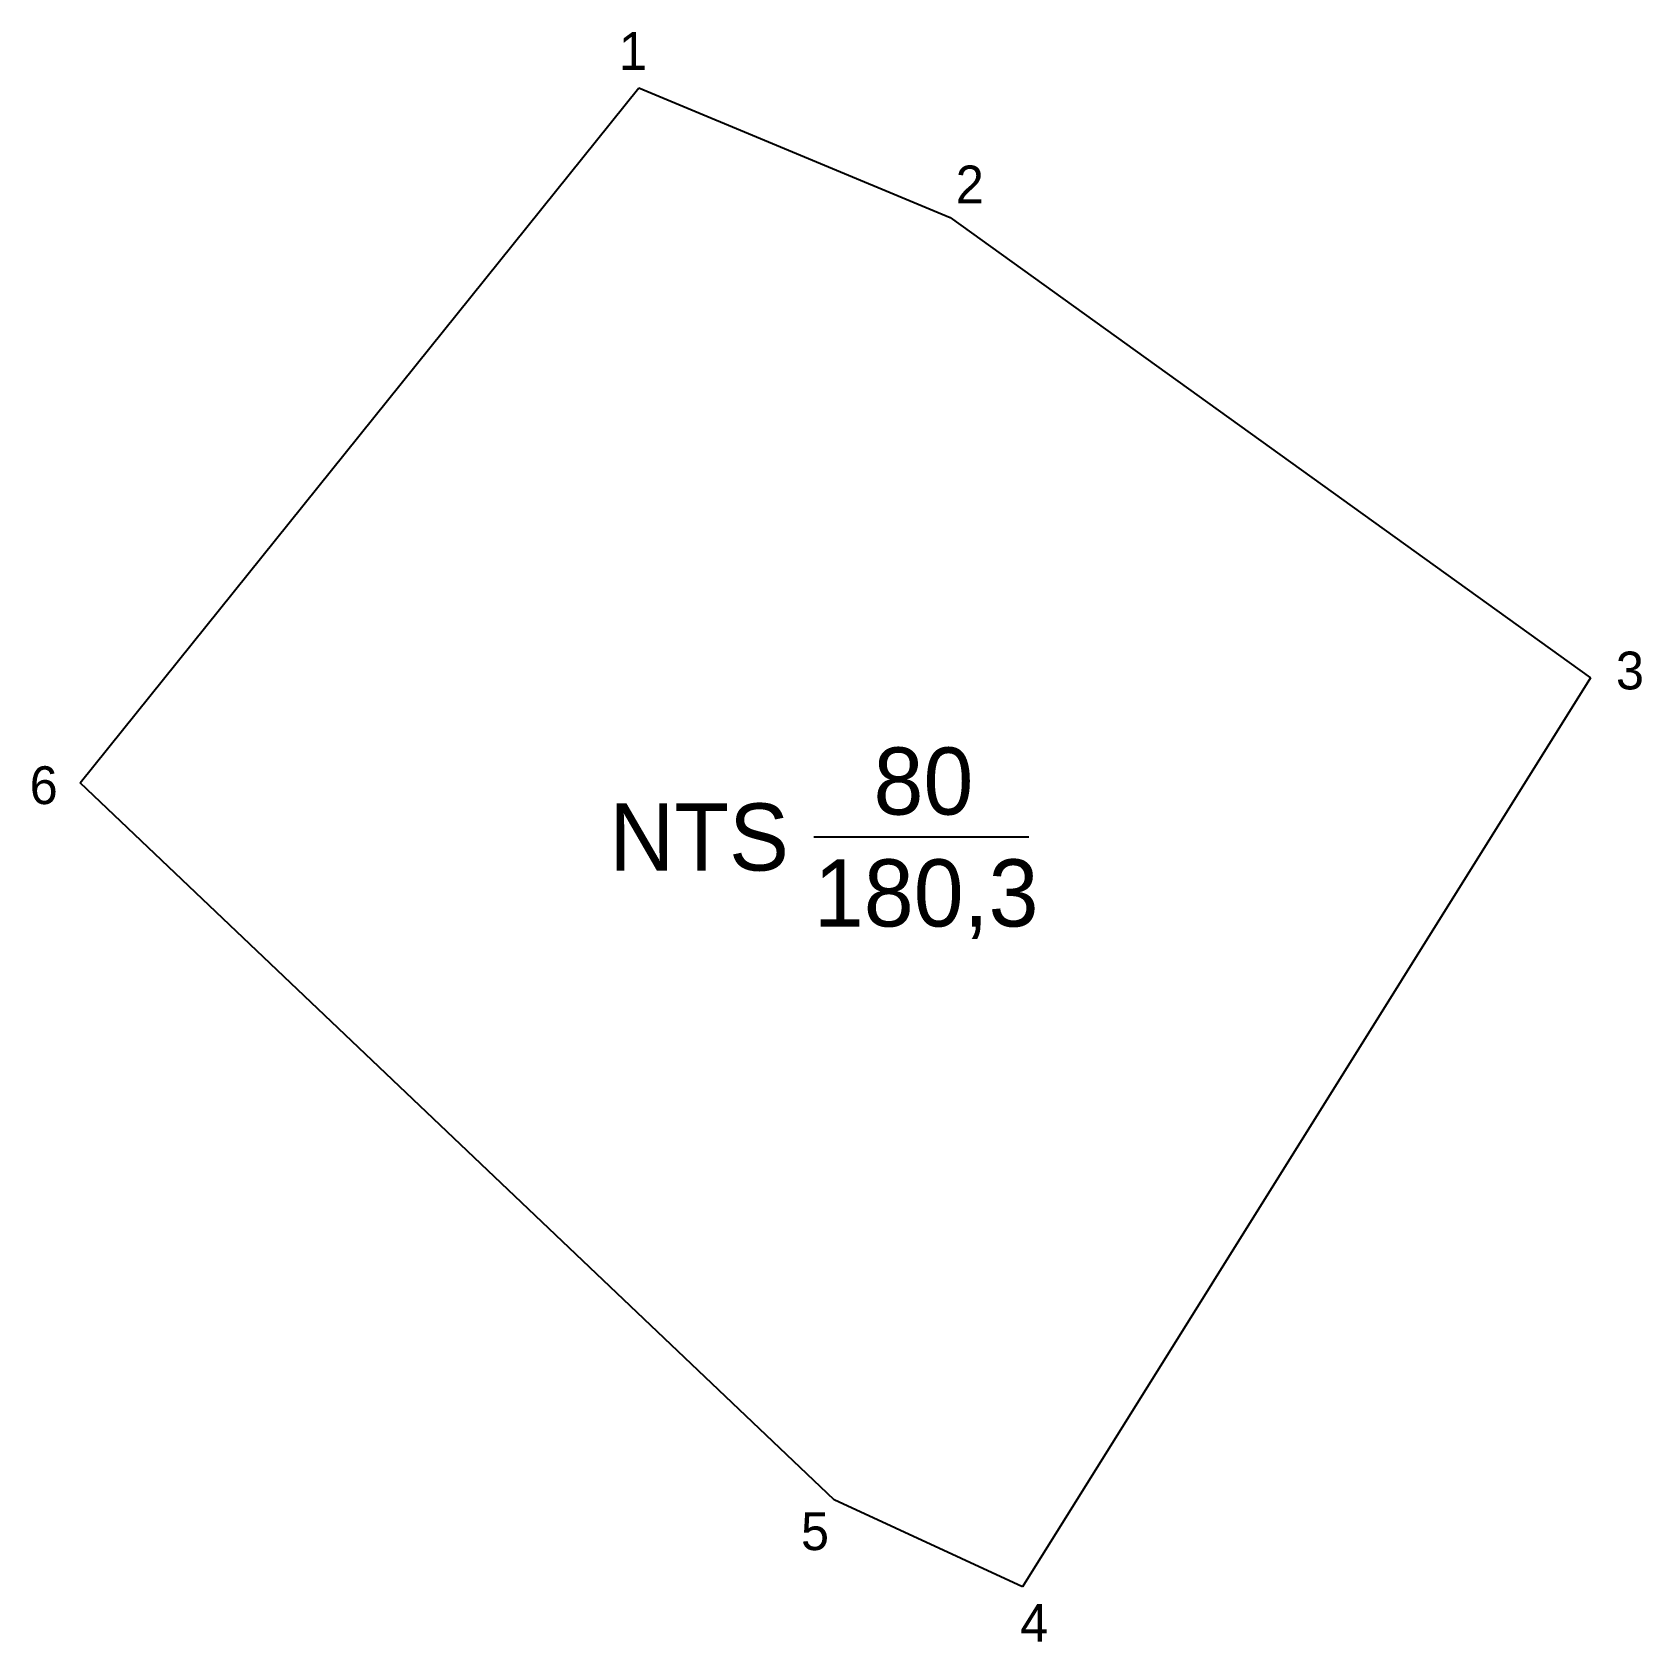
# Model space of a CAD drawing. Extents: x 537469.6 to 537489.2, y 1837328.9 to 1837348.5.
import ezdxf

# ---------------------------------------------------------------- set-up
doc = ezdxf.new("R2010")
doc.units = 0
for name, color, linetype in [('CanhThua', 7, 'Continuous'), ('NhanDiaChinhThua', 7, 'Continuous'), ('SoHieuDinhThua', 7, 'Continuous')]:
    doc.layers.add(name, color=color, linetype=linetype)

msp = doc.modelspace()

# ---------------------------------------------------------------- linework, layer by layer
at = {"layer": 'CanhThua'}
for p, q in [((537470.16, 1837339.34), (537476.96, 1837347.8)), ((537476.96, 1837347.8), (537480.75, 1837346.22)), ((537480.75, 1837346.22), (537488.545, 1837340.617)), ((537488.545, 1837340.617), (537481.629, 1837329.554)), ((537479.34, 1837330.61), (537470.16, 1837339.34)), ((537481.629, 1837329.554), (537479.34, 1837330.61))]:
    msp.add_line(p, q, dxfattribs=at)
at = {"layer": 'NhanDiaChinhThua'}
msp.add_line((537479.09, 1837338.68), (537481.708, 1837338.68), dxfattribs=at)

# ---------------------------------------------------------------- texts
for s, p in [('80', (537479.817, 1837338.952)), ('NTS', (537476.602, 1837338.271)), ('180,3', (537479.091, 1837337.59))]:
    msp.add_text(s, height=0.8172, dxfattribs=at).set_placement(p)
at = {"layer": 'SoHieuDinhThua'}
for s, p in [('1', (537476.718, 1837348.016)), ('2', (537480.818, 1837346.392)), ('3', (537488.854, 1837340.476)), ('6', (537469.545, 1837339.08)), ('5', (537478.934, 1837330)), ('4', (537481.602, 1837328.884))]:
    msp.add_text(s, height=0.46, dxfattribs=at).set_placement(p)

doc.saveas('drawing.dxf')
